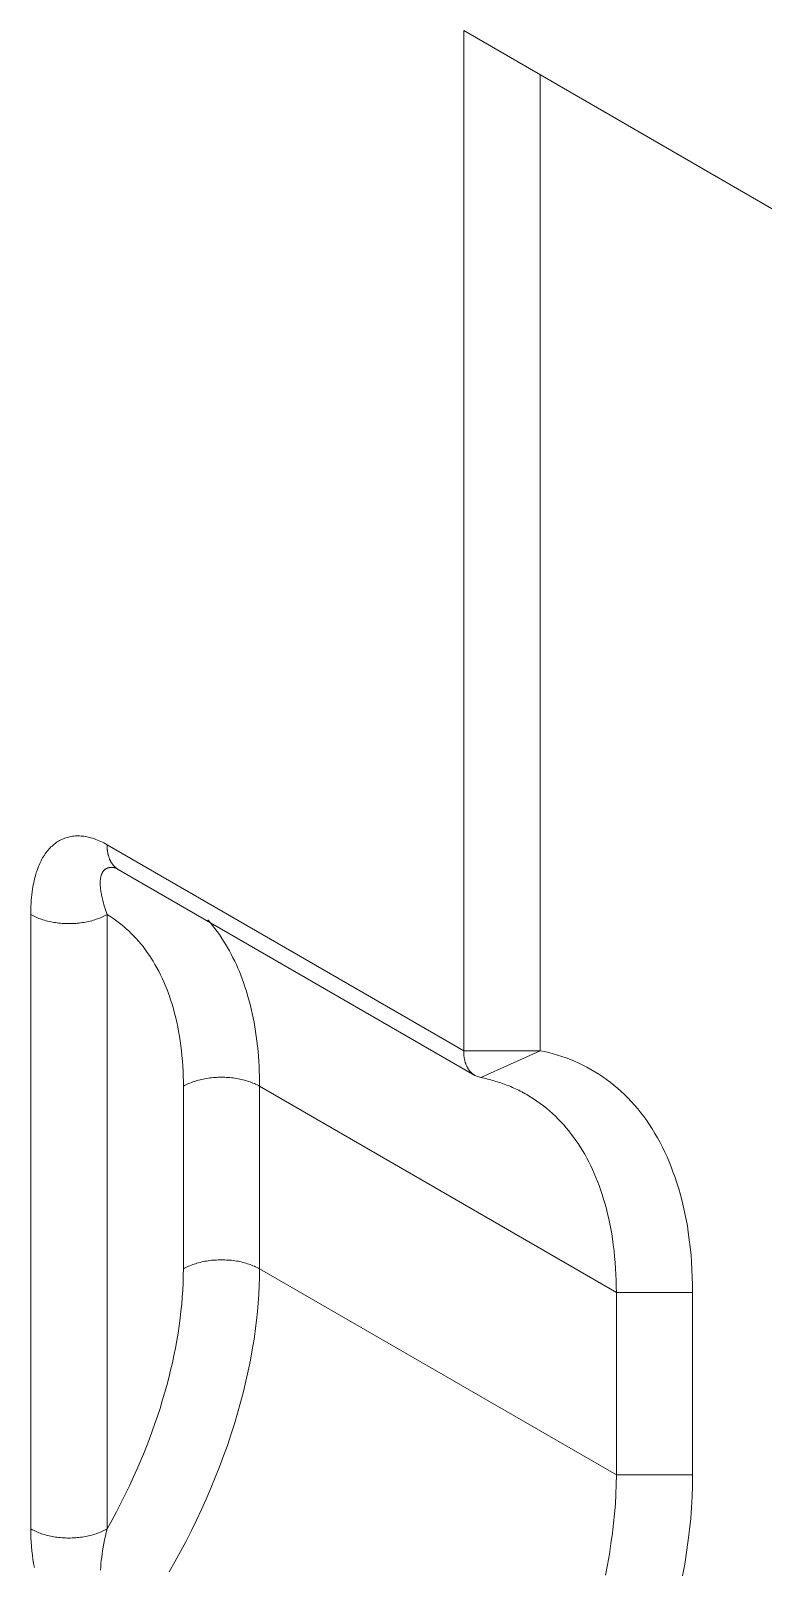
# Model space of a CAD drawing. Header units: inches. Extents: x 67248 to 85686, y -40174 to -31152.
# Drawn here: x 82448.34 to 82455.68, y -33417.99 to -33402.61 of the extents above; entities that cross this region are included whole.
import ezdxf

# ---------------------------------------------------------------- set-up
doc = ezdxf.new("R2010")
doc.units = ezdxf.units.IN
doc.header["$MEASUREMENT"] = 0

# ---------------------------------------------------------------- blocks, each defined once
blk = doc.blocks.new('ET200S')
at = {"lineweight": 0}
for p, q in [((60.961, -21.756), (63.931, -23.471)), ((60.961, -31.205), (60.961, -21.756)), ((61.669, -31.205), (61.669, -22.165)), ((57.656, -29.297), (60.961, -31.205)), ((57.726, -29.51), (57.728, -29.511)), ((57.728, -29.511), (57.759, -29.526)), ((57.759, -29.526), (61.065, -31.434)), ((56.949, -35.635), (56.949, -29.944)), ((57.656, -35.635), (57.656, -29.944)), ((60.961, -31.205), (61.669, -31.205)), ((61.119, -31.454), (61.669, -31.205)), ((61.119, -31.454), (61.065, -31.434)), ((58.363, -31.535), (58.363, -33.227)), ((62.376, -33.444), (59.07, -31.535)), ((59.07, -31.535), (59.07, -33.227)), ((62.376, -35.135), (59.07, -33.227)), ((62.376, -33.444), (63.083, -33.444)), ((62.376, -35.135), (62.376, -33.444)), ((63.083, -35.135), (63.083, -33.444)), ((62.376, -35.135), (63.083, -35.135))]:
    blk.add_line(p, q, dxfattribs=at)
for points in [[(56.949, -29.944), (56.949, -29.917), (56.949, -29.891), (56.95, -29.865), (56.952, -29.839), (56.953, -29.812), (56.956, -29.786), (56.958, -29.76), (56.962, -29.734), (56.965, -29.708), (56.969, -29.689), (56.972, -29.669), (56.976, -29.65), (56.98, -29.631), (56.984, -29.612), (56.989, -29.593), (56.995, -29.574), (57, -29.555), (57.007, -29.537), (57.013, -29.518), (57.02, -29.5), (57.026, -29.486), (57.032, -29.472), (57.038, -29.459), (57.045, -29.445), (57.052, -29.432), (57.059, -29.419), (57.067, -29.406), (57.075, -29.394), (57.083, -29.381), (57.092, -29.369), (57.101, -29.357), (57.111, -29.346), (57.119, -29.336), (57.128, -29.327), (57.136, -29.318), (57.146, -29.31), (57.155, -29.301), (57.165, -29.293), (57.174, -29.285), (57.185, -29.278), (57.195, -29.271), (57.206, -29.264), (57.216, -29.258), (57.228, -29.252), (57.239, -29.247), (57.251, -29.242), (57.263, -29.237), (57.275, -29.233), (57.287, -29.229), (57.299, -29.226), (57.312, -29.223), (57.324, -29.221), (57.337, -29.219), (57.35, -29.217), (57.362, -29.216), (57.376, -29.216), (57.389, -29.216), (57.402, -29.216), (57.415, -29.217), (57.429, -29.218), (57.442, -29.219), (57.455, -29.221), (57.468, -29.224), (57.481, -29.226), (57.494, -29.229), (57.507, -29.233), (57.522, -29.237), (57.538, -29.242), (57.553, -29.248), (57.568, -29.254), (57.583, -29.26), (57.598, -29.267), (57.613, -29.274), (57.627, -29.281), (57.642, -29.289), (57.656, -29.297)], [(57.656, -29.297), (57.656, -29.301), (57.656, -29.305), (57.656, -29.309), (57.656, -29.314), (57.656, -29.318), (57.656, -29.322), (57.657, -29.326), (57.657, -29.33), (57.657, -29.335), (57.658, -29.339), (57.658, -29.343), (57.659, -29.347), (57.659, -29.351), (57.66, -29.356), (57.66, -29.36), (57.661, -29.364), (57.662, -29.368), (57.662, -29.372), (57.663, -29.376), (57.664, -29.381), (57.665, -29.385), (57.666, -29.389), (57.667, -29.393), (57.668, -29.397), (57.669, -29.401), (57.671, -29.405), (57.672, -29.409), (57.673, -29.413), (57.675, -29.417)], [(57.675, -29.417), (57.676, -29.42), (57.677, -29.424), (57.678, -29.427), (57.679, -29.43), (57.681, -29.433), (57.682, -29.436), (57.684, -29.439), (57.685, -29.442), (57.687, -29.446), (57.688, -29.449), (57.69, -29.452), (57.691, -29.455), (57.693, -29.458), (57.695, -29.461), (57.697, -29.464), (57.698, -29.466), (57.7, -29.469), (57.702, -29.472), (57.704, -29.475), (57.706, -29.478), (57.708, -29.48), (57.71, -29.483), (57.712, -29.486), (57.715, -29.488), (57.717, -29.491), (57.719, -29.493), (57.721, -29.496), (57.724, -29.498), (57.726, -29.501), (57.729, -29.503), (57.731, -29.505), (57.734, -29.507), (57.736, -29.509), (57.738, -29.511), (57.741, -29.513), (57.743, -29.515), (57.746, -29.517), (57.749, -29.519), (57.751, -29.52), (57.754, -29.522), (57.757, -29.524), (57.759, -29.525)], [(57.656, -29.944), (57.65, -29.926), (57.644, -29.908), (57.638, -29.89), (57.632, -29.872), (57.627, -29.853), (57.622, -29.835), (57.617, -29.817), (57.613, -29.799), (57.61, -29.787), (57.608, -29.776), (57.605, -29.765), (57.603, -29.754), (57.601, -29.742), (57.599, -29.731), (57.598, -29.72), (57.596, -29.709), (57.595, -29.697), (57.594, -29.686), (57.593, -29.674), (57.593, -29.667), (57.593, -29.659), (57.592, -29.652), (57.592, -29.644), (57.593, -29.637), (57.593, -29.629), (57.594, -29.622), (57.595, -29.614), (57.596, -29.607), (57.597, -29.599), (57.599, -29.592), (57.601, -29.585), (57.602, -29.58), (57.603, -29.576), (57.605, -29.572), (57.607, -29.567), (57.609, -29.563), (57.61, -29.559), (57.613, -29.555), (57.615, -29.551), (57.617, -29.547), (57.62, -29.544), (57.622, -29.54), (57.625, -29.537), (57.628, -29.533), (57.632, -29.53), (57.635, -29.528), (57.638, -29.525), (57.641, -29.523), (57.645, -29.521), (57.649, -29.519), (57.652, -29.517), (57.656, -29.515), (57.66, -29.513), (57.664, -29.512), (57.668, -29.511), (57.672, -29.51), (57.676, -29.509), (57.68, -29.508), (57.685, -29.507), (57.691, -29.507), (57.696, -29.507), (57.701, -29.507), (57.706, -29.507), (57.711, -29.508), (57.716, -29.508), (57.721, -29.509), (57.726, -29.51)], [(56.949, -29.944), (56.961, -29.95), (56.973, -29.957), (56.985, -29.963), (56.998, -29.968), (57.01, -29.974), (57.023, -29.979), (57.036, -29.984), (57.049, -29.988), (57.062, -29.993), (57.075, -29.997), (57.09, -30.001), (57.104, -30.005), (57.119, -30.008), (57.134, -30.011), (57.149, -30.014), (57.164, -30.017), (57.179, -30.019), (57.194, -30.021), (57.209, -30.023), (57.224, -30.025), (57.24, -30.026), (57.255, -30.027), (57.271, -30.028), (57.287, -30.028), (57.302, -30.028), (57.318, -30.028), (57.334, -30.028), (57.349, -30.027), (57.365, -30.026), (57.38, -30.025), (57.396, -30.023), (57.411, -30.021), (57.426, -30.019), (57.441, -30.017), (57.455, -30.014), (57.47, -30.011), (57.485, -30.008), (57.5, -30.005), (57.515, -30.001), (57.529, -29.997), (57.542, -29.993), (57.555, -29.988), (57.568, -29.984), (57.581, -29.979), (57.594, -29.974), (57.607, -29.968), (57.619, -29.963), (57.632, -29.957), (57.644, -29.95), (57.656, -29.944)], [(57.656, -29.944), (57.683, -29.96), (57.709, -29.978), (57.735, -29.996), (57.76, -30.014), (57.785, -30.034), (57.81, -30.054), (57.834, -30.075), (57.857, -30.096), (57.88, -30.118), (57.902, -30.141), (57.925, -30.165), (57.947, -30.19), (57.968, -30.215), (57.989, -30.241), (58.009, -30.267), (58.029, -30.294), (58.048, -30.322), (58.066, -30.349), (58.083, -30.377), (58.1, -30.406), (58.118, -30.437), (58.135, -30.469), (58.151, -30.501), (58.166, -30.533), (58.181, -30.566), (58.195, -30.599), (58.209, -30.632), (58.222, -30.665), (58.234, -30.699), (58.245, -30.733), (58.258, -30.774), (58.271, -30.816), (58.282, -30.858), (58.293, -30.9), (58.302, -30.942), (58.311, -30.984), (58.319, -31.027), (58.327, -31.07), (58.333, -31.113), (58.34, -31.159), (58.345, -31.206), (58.35, -31.253), (58.354, -31.3), (58.357, -31.347), (58.36, -31.394), (58.361, -31.441), (58.363, -31.488), (58.363, -31.535)], [(58.589, -29.992), (58.612, -30.018), (58.634, -30.046), (58.656, -30.073), (58.677, -30.101), (58.697, -30.13), (58.717, -30.159), (58.736, -30.189), (58.755, -30.219), (58.773, -30.25), (58.79, -30.281), (58.807, -30.312), (58.823, -30.344), (58.839, -30.376), (58.854, -30.408), (58.868, -30.44), (58.882, -30.473), (58.895, -30.506), (58.908, -30.539), (58.92, -30.573), (58.934, -30.613), (58.947, -30.653), (58.959, -30.694), (58.971, -30.735), (58.982, -30.776), (58.992, -30.817), (59.001, -30.859), (59.01, -30.9), (59.018, -30.942), (59.025, -30.984), (59.032, -31.026), (59.039, -31.072), (59.045, -31.118), (59.051, -31.164), (59.055, -31.21), (59.059, -31.257), (59.063, -31.303), (59.065, -31.35), (59.067, -31.396), (59.069, -31.442), (59.07, -31.489), (59.07, -31.535)], [(61.053, -31.427), (61.05, -31.424), (61.046, -31.421), (61.043, -31.419), (61.039, -31.416), (61.036, -31.413), (61.033, -31.41), (61.03, -31.407), (61.027, -31.404), (61.024, -31.401), (61.021, -31.398), (61.018, -31.394), (61.016, -31.391), (61.013, -31.388), (61.011, -31.384), (61.008, -31.381), (61.006, -31.377), (61.003, -31.374), (61.001, -31.369), (60.998, -31.365), (60.996, -31.36), (60.993, -31.356), (60.991, -31.351), (60.989, -31.347), (60.987, -31.342), (60.985, -31.337), (60.983, -31.332), (60.981, -31.328), (60.979, -31.323), (60.978, -31.318), (60.976, -31.313), (60.975, -31.308), (60.973, -31.303), (60.972, -31.298), (60.971, -31.292), (60.969, -31.286), (60.968, -31.28), (60.967, -31.274), (60.966, -31.268), (60.965, -31.261), (60.964, -31.255), (60.964, -31.249), (60.963, -31.243), (60.963, -31.236), (60.962, -31.23), (60.962, -31.224), (60.962, -31.218), (60.962, -31.212), (60.961, -31.205)], [(63.083, -33.444), (63.082, -33.374), (63.08, -33.304), (63.077, -33.234), (63.073, -33.165), (63.068, -33.095), (63.061, -33.025), (63.052, -32.956), (63.043, -32.887), (63.034, -32.828), (63.023, -32.77), (63.012, -32.713), (62.999, -32.655), (62.985, -32.598), (62.97, -32.541), (62.954, -32.484), (62.937, -32.428), (62.918, -32.372), (62.901, -32.326), (62.884, -32.28), (62.865, -32.234), (62.846, -32.189), (62.825, -32.144), (62.804, -32.1), (62.781, -32.057), (62.758, -32.013), (62.733, -31.971), (62.707, -31.929), (62.682, -31.891), (62.657, -31.853), (62.63, -31.816), (62.603, -31.78), (62.574, -31.745), (62.545, -31.71), (62.514, -31.676), (62.483, -31.643), (62.451, -31.611), (62.418, -31.58), (62.386, -31.551), (62.353, -31.524), (62.319, -31.497), (62.285, -31.471), (62.25, -31.446), (62.214, -31.423), (62.178, -31.4), (62.141, -31.378), (62.103, -31.357), (62.065, -31.338), (62.027, -31.32), (61.988, -31.303), (61.95, -31.287), (61.91, -31.272), (61.871, -31.258), (61.831, -31.246), (61.791, -31.234), (61.75, -31.223), (61.71, -31.214), (61.669, -31.205)], [(58.363, -31.535), (58.375, -31.529), (58.387, -31.522), (58.399, -31.516), (58.412, -31.51), (58.424, -31.505), (58.437, -31.5), (58.45, -31.495), (58.463, -31.491), (58.476, -31.486), (58.489, -31.482), (58.504, -31.478), (58.519, -31.474), (58.533, -31.471), (58.548, -31.468), (58.563, -31.465), (58.578, -31.462), (58.593, -31.46), (58.608, -31.458), (58.623, -31.456), (58.638, -31.454), (58.654, -31.453), (58.669, -31.452), (58.685, -31.451), (58.701, -31.451), (58.716, -31.451), (58.732, -31.451), (58.748, -31.451), (58.763, -31.452), (58.779, -31.453), (58.795, -31.454), (58.81, -31.456), (58.825, -31.458), (58.84, -31.46), (58.855, -31.462), (58.87, -31.465), (58.885, -31.468), (58.899, -31.471), (58.914, -31.474), (58.929, -31.478), (58.943, -31.482), (58.957, -31.486), (58.97, -31.491), (58.983, -31.495), (58.996, -31.5), (59.008, -31.505), (59.021, -31.51), (59.033, -31.516), (59.046, -31.522), (59.058, -31.529), (59.07, -31.535)], [(61.064, -31.434), (61.063, -31.433), (61.062, -31.433), (61.062, -31.432), (61.061, -31.432), (61.06, -31.431), (61.059, -31.43), (61.058, -31.43), (61.057, -31.429), (61.056, -31.429), (61.056, -31.428), (61.055, -31.428), (61.054, -31.427), (61.053, -31.427)], [(61.546, -31.612), (61.531, -31.604), (61.516, -31.595), (61.501, -31.587), (61.486, -31.58), (61.471, -31.572), (61.456, -31.565), (61.442, -31.558), (61.427, -31.551), (61.412, -31.545), (61.397, -31.538), (61.382, -31.532), (61.367, -31.526), (61.352, -31.52), (61.337, -31.514), (61.322, -31.509), (61.306, -31.504), (61.291, -31.499), (61.275, -31.494), (61.26, -31.489), (61.244, -31.484), (61.229, -31.48), (61.213, -31.476), (61.198, -31.472), (61.182, -31.468), (61.166, -31.464), (61.15, -31.46), (61.134, -31.457), (61.119, -31.454)], [(62.376, -33.444), (62.375, -33.389), (62.374, -33.333), (62.372, -33.278), (62.369, -33.223), (62.365, -33.168), (62.36, -33.113), (62.355, -33.058), (62.348, -33.003), (62.34, -32.948), (62.333, -32.902), (62.325, -32.855), (62.316, -32.809), (62.306, -32.763), (62.295, -32.717), (62.284, -32.671), (62.272, -32.626), (62.258, -32.581), (62.244, -32.536), (62.229, -32.491), (62.216, -32.454), (62.202, -32.416), (62.187, -32.38), (62.171, -32.343), (62.155, -32.307), (62.138, -32.271), (62.12, -32.235), (62.102, -32.2), (62.083, -32.165), (62.063, -32.131), (62.042, -32.097), (62.022, -32.066), (62.001, -32.036), (61.98, -32.006), (61.958, -31.977), (61.935, -31.948), (61.912, -31.919), (61.888, -31.892), (61.863, -31.865), (61.838, -31.838), (61.811, -31.812), (61.785, -31.787), (61.757, -31.762), (61.729, -31.739), (61.7, -31.715), (61.67, -31.693), (61.64, -31.672), (61.609, -31.651), (61.578, -31.631), (61.546, -31.612)], [(58.363, -33.227), (58.375, -33.22), (58.387, -33.214), (58.399, -33.208), (58.412, -33.202), (58.424, -33.197), (58.437, -33.192), (58.45, -33.187), (58.463, -33.182), (58.476, -33.178), (58.489, -33.174), (58.504, -33.17), (58.519, -33.166), (58.533, -33.162), (58.548, -33.159), (58.563, -33.156), (58.578, -33.154), (58.593, -33.151), (58.608, -33.149), (58.623, -33.147), (58.638, -33.146), (58.654, -33.145), (58.669, -33.144), (58.685, -33.143), (58.701, -33.143), (58.716, -33.142), (58.732, -33.143), (58.748, -33.143), (58.763, -33.144), (58.779, -33.145), (58.795, -33.146), (58.81, -33.147), (58.825, -33.149), (58.84, -33.151), (58.855, -33.154), (58.87, -33.156), (58.885, -33.159), (58.899, -33.162), (58.914, -33.166), (58.929, -33.17), (58.943, -33.174), (58.957, -33.178), (58.97, -33.182), (58.983, -33.187), (58.996, -33.192), (59.008, -33.197), (59.021, -33.202), (59.033, -33.208), (59.046, -33.214), (59.058, -33.22), (59.07, -33.227)], [(58.363, -33.227), (58.362, -33.292), (58.36, -33.358), (58.357, -33.423), (58.353, -33.488), (58.348, -33.554), (58.341, -33.619), (58.333, -33.684), (58.324, -33.753), (58.314, -33.822), (58.302, -33.891), (58.289, -33.96), (58.276, -34.029), (58.261, -34.097), (58.245, -34.165), (58.228, -34.237), (58.209, -34.308), (58.189, -34.379), (58.168, -34.449), (58.147, -34.52), (58.124, -34.59), (58.1, -34.659), (58.075, -34.731), (58.048, -34.802), (58.021, -34.873), (57.993, -34.944), (57.964, -35.014), (57.933, -35.084), (57.902, -35.153), (57.864, -35.235), (57.825, -35.316), (57.784, -35.397), (57.743, -35.477), (57.7, -35.556), (57.656, -35.635)], [(59.07, -33.227), (59.069, -33.306), (59.067, -33.385), (59.063, -33.464), (59.057, -33.543), (59.05, -33.622), (59.042, -33.701), (59.032, -33.78), (59.018, -33.878), (59.002, -33.975), (58.985, -34.073), (58.965, -34.17), (58.943, -34.266), (58.92, -34.362), (58.894, -34.463), (58.866, -34.563), (58.836, -34.663), (58.804, -34.762), (58.771, -34.861), (58.736, -34.959), (58.698, -35.06), (58.659, -35.16), (58.618, -35.259), (58.575, -35.358), (58.531, -35.456), (58.485, -35.553), (58.437, -35.651), (58.388, -35.748), (58.337, -35.844), (58.284, -35.94), (58.23, -36.034)], [(62.274, -36.065), (62.293, -35.967), (62.311, -35.869), (62.326, -35.771), (62.34, -35.673), (62.351, -35.583), (62.36, -35.494), (62.367, -35.405), (62.372, -35.315), (62.375, -35.225), (62.376, -35.135)], [(62.99, -36.071), (63.01, -35.961), (63.027, -35.85), (63.043, -35.739), (63.055, -35.639), (63.065, -35.539), (63.072, -35.438), (63.078, -35.337), (63.082, -35.236), (63.083, -35.135)], [(56.949, -35.635), (56.961, -35.642), (56.973, -35.648), (56.985, -35.654), (56.998, -35.66), (57.01, -35.665), (57.023, -35.671), (57.036, -35.675), (57.049, -35.68), (57.062, -35.684), (57.075, -35.688), (57.09, -35.692), (57.104, -35.696), (57.119, -35.7), (57.134, -35.703), (57.149, -35.706), (57.164, -35.709), (57.179, -35.711), (57.194, -35.713), (57.209, -35.715), (57.224, -35.716), (57.24, -35.717), (57.255, -35.718), (57.271, -35.719), (57.287, -35.72), (57.302, -35.72), (57.318, -35.72), (57.334, -35.719), (57.349, -35.718), (57.365, -35.717), (57.38, -35.716), (57.396, -35.715), (57.411, -35.713), (57.426, -35.711), (57.441, -35.709), (57.455, -35.706), (57.47, -35.703), (57.485, -35.7), (57.5, -35.696), (57.515, -35.692), (57.529, -35.688), (57.542, -35.684), (57.555, -35.68), (57.568, -35.675), (57.581, -35.671), (57.594, -35.665), (57.607, -35.66), (57.619, -35.654), (57.632, -35.648), (57.644, -35.642), (57.656, -35.635)], [(56.982, -35.993), (56.975, -35.954), (56.969, -35.916), (56.964, -35.877), (56.959, -35.837), (56.955, -35.797), (56.952, -35.756), (56.95, -35.716), (56.949, -35.676), (56.949, -35.635)], [(57.595, -36.016), (57.597, -35.987), (57.599, -35.957), (57.602, -35.927), (57.606, -35.898), (57.61, -35.868), (57.614, -35.839), (57.62, -35.805), (57.626, -35.77), (57.633, -35.737), (57.64, -35.703), (57.648, -35.669), (57.656, -35.635)]]:
    blk.add_lwpolyline(points, dxfattribs=at)

msp = doc.modelspace()

# ---------------------------------------------------------------- block references
at = {"xscale": 1.08, "yscale": 1.08, "zscale": 1.08}
msp.add_blockref('ET200S', (82386.84, -33379.117, 0.332), dxfattribs=at)

doc.saveas('drawing.dxf')
